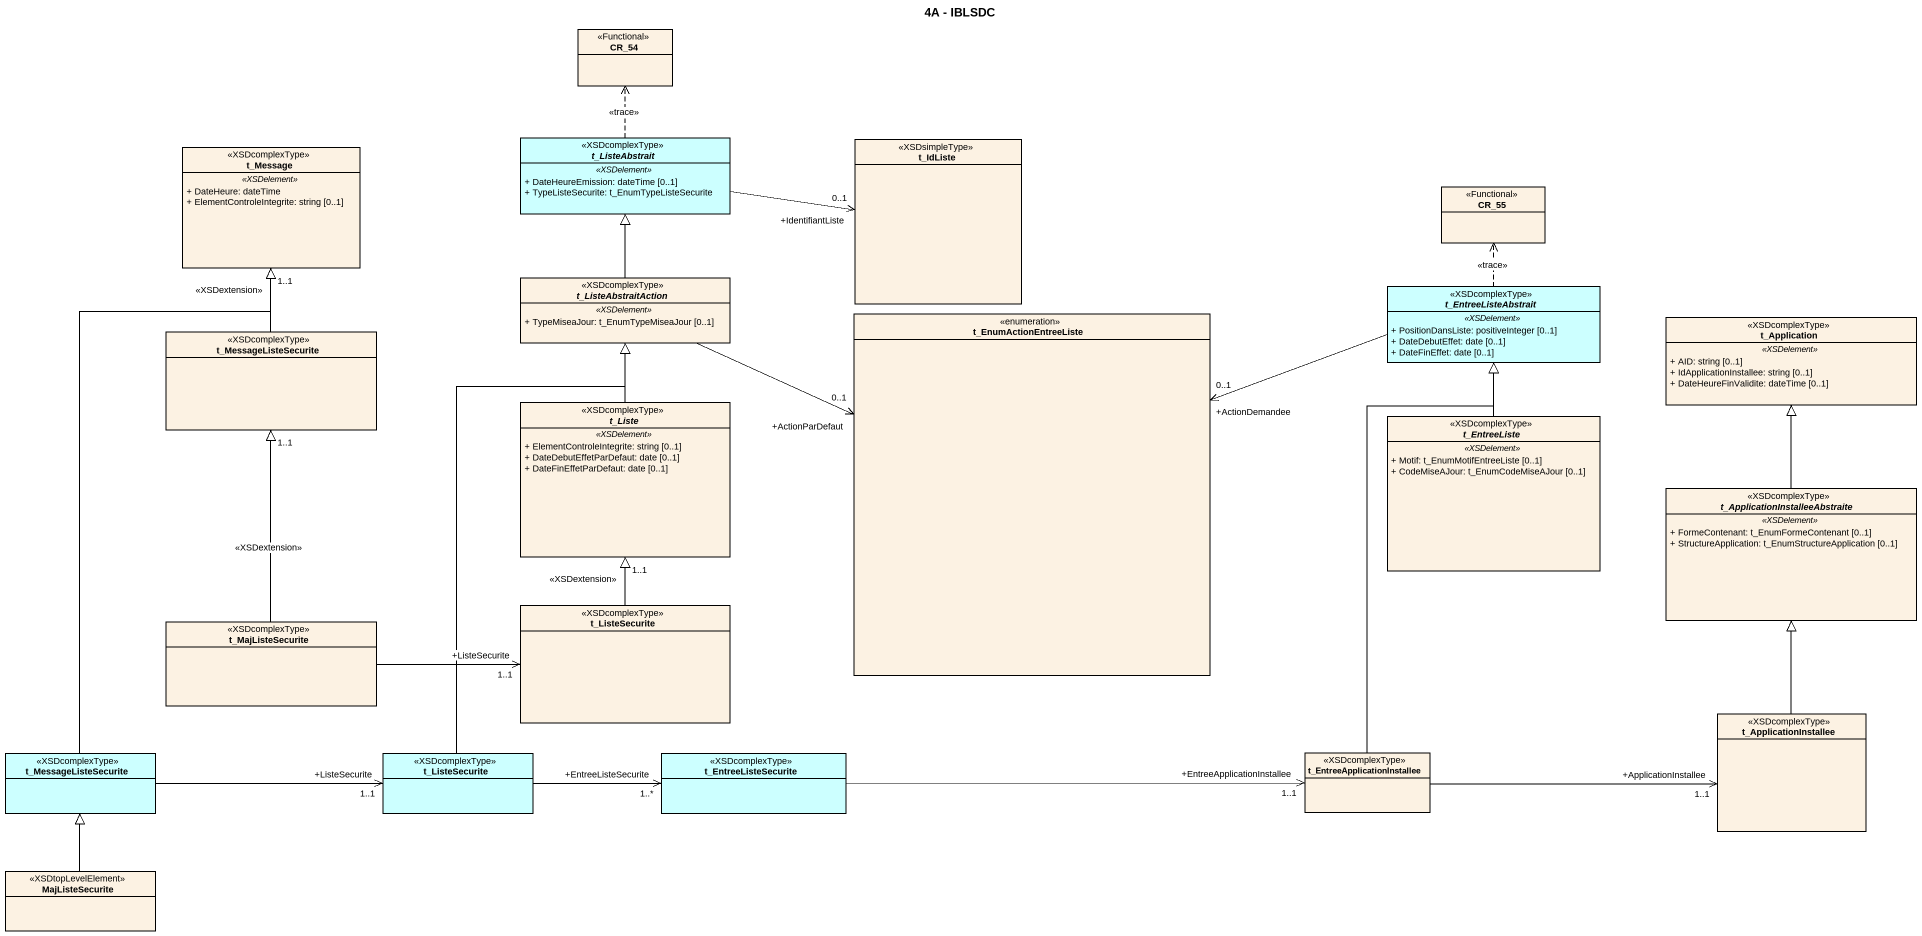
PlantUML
@startuml
title 4A - IBLSDC
hide circle
hide empty members
skinparam classAttributeIconSize 0
class CR_54 <<Functional>>
class t_Message <<XSDcomplexType>> {
  .. <<XSDelement>> ..
  + DateHeure: dateTime
  + ElementControleIntegrite: string [0..1]
}
abstract class t_ListeAbstrait <<XSDcomplexType>> #CCFFFF {
  .. <<XSDelement>> ..
  + DateHeureEmission: dateTime [0..1]
  + TypeListeSecurite: t_EnumTypeListeSecurite
}
class t_IdListe <<XSDsimpleType>>
class CR_55 <<Functional>>
abstract class t_ListeAbstraitAction <<XSDcomplexType>> {
  .. <<XSDelement>> ..
  + TypeMiseaJour: t_EnumTypeMiseaJour [0..1]
}
enum t_EnumActionEntreeListe
abstract class t_EntreeListeAbstrait <<XSDcomplexType>> #CCFFFF {
  .. <<XSDelement>> ..
  + PositionDansListe: positiveInteger [0..1]
  + DateDebutEffet: date [0..1]
  + DateFinEffet: date [0..1]
}
class t_Application <<XSDcomplexType>> {
  .. <<XSDelement>> ..
  + AID: string [0..1]
  + IdApplicationInstallee: string [0..1]
  + DateHeureFinValidite: dateTime [0..1]
}
class t_MessageListeSecurite <<XSDcomplexType>>
abstract class t_Liste <<XSDcomplexType>> {
  .. <<XSDelement>> ..
  + ElementControleIntegrite: string [0..1]
  + DateDebutEffetParDefaut: date [0..1]
  + DateFinEffetParDefaut: date [0..1]
}
abstract class t_EntreeListe <<XSDcomplexType>> {
  .. <<XSDelement>> ..
  + Motif: t_EnumMotifEntreeListe [0..1]
  + CodeMiseAJour: t_EnumCodeMiseAJour [0..1]
}
abstract class "t_ApplicationInstalleeAbstraite" as t_ApplicationInstalleeAbstra <<XSDcomplexType>> {
  .. <<XSDelement>> ..
  + FormeContenant: t_EnumFormeContenant [0..1]
  + StructureApplication: t_EnumStructureApplication [0..1]
}
class t_MajListeSecurite <<XSDcomplexType>>
class t_ListeSecurite <<XSDcomplexType>>
class t_ApplicationInstallee <<XSDcomplexType>>
class "t_MessageListeSecurite" as t_MessageListeSecurite_2 <<XSDcomplexType>> #CCFFFF
class "t_ListeSecurite" as t_ListeSecurite_2 <<XSDcomplexType>> #CCFFFF
class t_EntreeListeSecurite <<XSDcomplexType>> #CCFFFF
class t_EntreeApplicationInstallee <<XSDcomplexType>>
class MajListeSecurite <<XSDtopLevelElement>>
t_ListeAbstrait .up.> CR_54 : <<trace>>
t_ListeAbstrait -right-> "+IdentifiantListe\n0..1" t_IdListe
t_ListeAbstraitAction -up-|> t_ListeAbstrait
t_ListeAbstraitAction -right-> "+ActionParDefaut\n0..1" t_EnumActionEntreeListe
t_EntreeListeAbstrait .up.> CR_55 : <<trace>>
t_EntreeListeAbstrait -left-> "+ActionDemandee\n0..1" t_EnumActionEntreeListe
t_MessageListeSecurite -up-|> "1..1" t_Message : <<XSDextension>>
t_Liste -up-|> t_ListeAbstraitAction
t_EntreeListe -up-|> t_EntreeListeAbstrait
t_ApplicationInstalleeAbstra -up-|> t_Application
t_MajListeSecurite -up-|> "1..1" t_MessageListeSecurite : <<XSDextension>>
t_MajListeSecurite -right-> "+ListeSecurite\n1..1" t_ListeSecurite
t_ListeSecurite -up-|> "1..1" t_Liste : <<XSDextension>>
t_ApplicationInstallee -up-|> t_ApplicationInstalleeAbstra
t_MessageListeSecurite_2 -up-|> t_Message
t_MessageListeSecurite_2 -right-> "+ListeSecurite\n1..1" t_ListeSecurite_2
t_ListeSecurite_2 -up-|> t_ListeAbstraitAction
t_ListeSecurite_2 -right-> "+EntreeListeSecurite\n1..*" t_EntreeListeSecurite
t_EntreeListeSecurite -right-> "+EntreeApplicationInstallee\n1..1" t_EntreeApplicationInstallee
t_EntreeApplicationInstallee -up-|> t_EntreeListeAbstrait
t_EntreeApplicationInstallee -right-> "+ApplicationInstallee\n1..1" t_ApplicationInstallee
MajListeSecurite -up-|> t_MessageListeSecurite_2
@enduml
